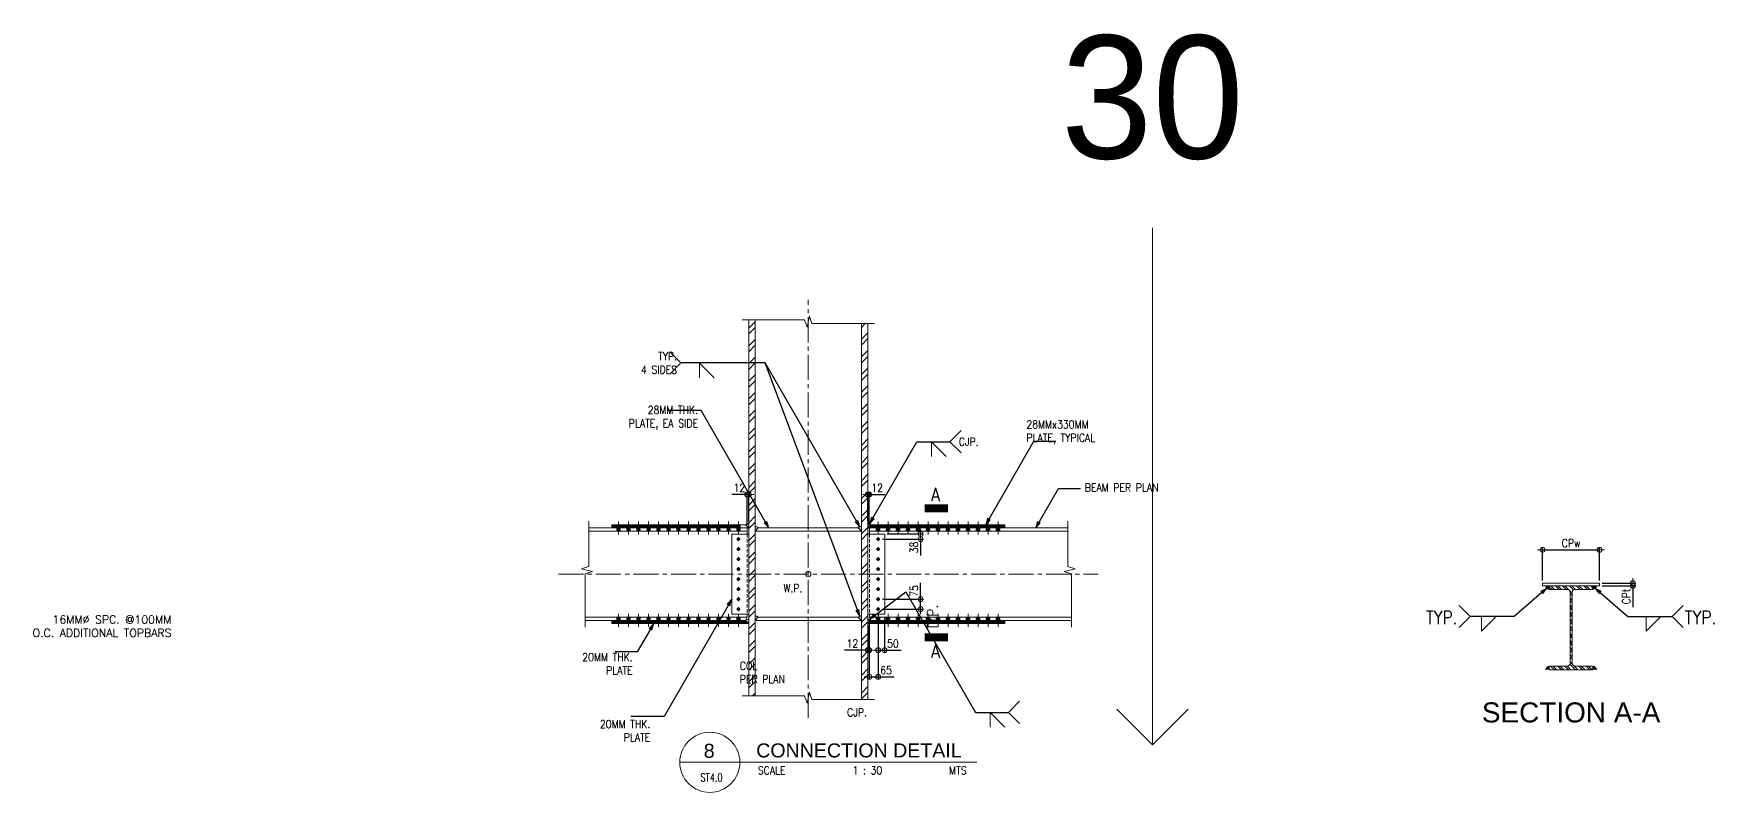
# Model space of a CAD drawing. Header units: millimetres. Extents: x 0 to 437400, y -4782 to 73710.
# Drawn here: x 79091 to 91694, y 20565 to 26250 of the extents above; entities that cross this region are included whole.
import ezdxf
from ezdxf.enums import TextEntityAlignment as Align

# ---------------------------------------------------------------- set-up
doc = ezdxf.new("R2010")
doc.units = ezdxf.units.MM
doc.header["$LTSCALE"] = 10
doc.header["$MEASUREMENT"] = 0
for name, pattern in [('CENTER', [50.8, 31.75, -6.35, 6.35, -6.35]), ('CENTER2', [1.125, 0.75, -0.125, 0.125, -0.125]), ('HIDDEN', [0.375, 0.25, -0.125]), ('PHANTOM2', [1.25, 0.625, -0.125, 0.125, -0.125, 0.125, -0.125])]:
    doc.linetypes.add(name, pattern=pattern)
doc.layers.get('0').update_dxf_attribs({"lineweight": 9})
for name, color, linetype, lineweight in [('.1 - NUMBER 8', 8, 'Continuous', 9), ('.3 - YELLOW', 2, 'Continuous', 15), ('BOLT HOLES', 2, 'HIDDEN', 9), ('DIM', 1, 'Continuous', 5), ('HATCH', 8, 'Continuous', 5), ('S-ANNO-DIMS', 1, 'Continuous', 5), ('S-Anno-Symb', 52, 'PHANTOM2', 9), ('S-Anno-Text', 52, 'Continuous', 15), ('S-ANNO-WELD', 1, 'Continuous', 9), ('S-BEAM', 3, 'Continuous', 15), ('S-BEAM-IDEN', 2, 'Continuous', 9), ('S-DETL-LW25', 2, 'Continuous', 9), ('S-Grid-iden', 52, 'Continuous', 9), ('S_GRID LINES', 252, 'Continuous', 5), ('S_PLATE', 2, 'Continuous', 15), ('W.P.', 1, 'Continuous', 9), ('WELD', 251, 'Continuous', 5)]:
    doc.layers.add(name, color=color, linetype=linetype, lineweight=lineweight)
doc.layers.add('S-DETL-GRID', color=62, linetype='Continuous', lineweight=9, plot=False)
doc.styles.add('1', font='romans.shx', dxfattribs={"width": 0.85, "height": 60})
doc.styles.add('2', font='simplex.shx', dxfattribs={"width": 0.95, "height": 40})
doc.styles.add('200', font='simplex.shx', dxfattribs={"width": 0.85, "height": 40})
doc.styles.add('ROMANS12', font='ROMANS.shx', dxfattribs={"height": 1.125})
doc.styles.add('SHEETNAME', font='simplex.shx', dxfattribs={"width": 0.75, "height": 200})
doc.styles.add('TITLE1', font='HELV.shx', dxfattribs={"height": 500})
doc.dimstyles.new('ESCA30', dxfattribs={"dimtxt": 60, "dimasz": 0.5, "dimexe": 20, "dimexo": 20, "dimgap": 20, "dimtad": 1, "dimdec": 0, "dimrnd": 1, "dimdsep": 46, "dimtxsty": '1', "dimblk1": 'ESCADIM_ARW', "dimblk2": 'ESCADIM_ARW', "dimsah": 1, "dimcen": 50, "dimclrd": 256, "dimclre": 256, "dimclrt": 52, "dimadec": 0, "dimazin": 0, "dimtfac": 1, "dimtdec": 0, "dimtofl": 0, "dimtmove": 0, "dimatfit": 3, "dimldrblk": 'ESCADIM_ARW', "dimfxl": 1, "dimtolj": 1, "dimtzin": 0, "dimarcsym": 0})
doc.dimstyles.new('ESCA_ARW$7', dxfattribs={"dimtxt": 200, "dimasz": 1, "dimexe": 100, "dimexo": 100, "dimgap": 100, "dimtad": 1, "dimdec": 0, "dimrnd": 1, "dimdsep": 46, "dimtxsty": '1', "dimblk1": 'dim_arw', "dimblk2": 'dim_arw', "dimsah": 1, "dimcen": 50, "dimclrd": 1, "dimclre": 256, "dimclrt": 52, "dimadec": 0, "dimazin": 0, "dimtfac": 1, "dimtofl": 0, "dimtmove": 0, "dimatfit": 3, "dimldrblk": 'dim_arw', "dimfxl": 1, "dimtolj": 1, "dimtzin": 0, "dimarcsym": 0})

# ---------------------------------------------------------------- blocks, each defined once
blk = doc.blocks.new('ESCADIM_ARW')
at = {"color": 9}
blk.add_line((75, 0), (-75, 0), dxfattribs=at)
blk.add_circle((0, 0), 37.5, dxfattribs=at)
blk = doc.blocks.new('*D118')
at = {"layer": 'Defpoints', "color": 0, "transparency": 16777216}
for p in [(90833, 22382), (90406, 22132), (90833, 22132)]:
    blk.add_point(p, dxfattribs=at)
at = {"layer": 'DIM', "lineweight": -2, "transparency": 16777216}
for p, q in [((90406, 22152), (90406, 22402)), ((90406, 22382), (90833, 22382)), ((90833, 22152), (90833, 22402))]:
    blk.add_line(p, q, dxfattribs=at)
at = {"layer": 'DIM', "lineweight": -2, "transparency": 16777216, "xscale": 0.5, "yscale": 0.5, "zscale": 0.5, "rotation": 180}
blk.add_blockref('ESCADIM_ARW', (90406, 22382), dxfattribs=at)
at = {"layer": 'DIM', "lineweight": -2, "transparency": 16777216, "xscale": 0.5, "yscale": 0.5, "zscale": 0.5}
blk.add_blockref('ESCADIM_ARW', (90833, 22382), dxfattribs=at)
at = {"layer": 'DIM', "color": 52, "transparency": 16777216, "insert": (90619, 22432), "char_height": 60, "attachment_point": 5, "style": '1'}
blk.add_mtext('\\A1;CPw', dxfattribs=at)
blk = doc.blocks.new('*D119')
at = {"layer": 'Defpoints', "color": 0, "transparency": 16777216}
for p in [(90833, 22132), (90833, 22112), (91083, 22112)]:
    blk.add_point(p, dxfattribs=at)
at = {"layer": 'DIM', "lineweight": -2, "transparency": 16777216}
for p, q in [((90853, 22132), (91103, 22132)), ((90853, 22112), (91103, 22112)), ((91083, 22133), (91083, 22133)), ((91083, 22112), (91083, 21952))]:
    blk.add_line(p, q, dxfattribs=at)
at = {"layer": 'DIM', "lineweight": -2, "transparency": 16777216, "xscale": 0.5, "yscale": 0.5, "zscale": 0.5}
for p, rotation in [((91083, 22132), 270), ((91083, 22112), 90)]:
    blk.add_blockref('ESCADIM_ARW', p, dxfattribs=dict(at, rotation=rotation))
at = {"layer": 'DIM', "color": 52, "transparency": 16777216, "insert": (91033, 22032), "char_height": 60, "attachment_point": 5, "rotation": 90, "style": '1'}
blk.add_mtext('\\A1;CPt', dxfattribs=at)
blk = doc.blocks.new('dim_arw')
h = blk.add_hatch(color=256)
h.paths.add_polyline_path([(-126, 29), (0, 0), (-126, -29, -0.115681), (-133, 0, -0.115681)])
h.paths.add_polyline_path([(-249, 58), (-126, 29, 0.115681), (-133, 0, 0.115681), (-126, -29), (-249, -58)])
for p, q in [((0, 0), (-249, 58)), ((-249, 58), (-249, -58)), ((0, 0), (-249, -58))]:
    blk.add_line(p, q)
blk = doc.blocks.new('*U11')
at = {"layer": 'S-ANNO-WELD'}
blk.add_lwpolyline([(0, 0), (0, -0.162), (0.162, 0)], dxfattribs=at)
blk = doc.blocks.new('*D171')
at = {"layer": 'Defpoints', "color": 0, "transparency": 16777216}
for p in [(85437, 22463), (85472, 22501), (85742, 22463)]:
    blk.add_point(p, dxfattribs=at)
at = {"layer": 'S-ANNO-DIMS', "lineweight": -2, "transparency": 16777216}
for p, q in [((85457, 22463), (85762, 22463)), ((85492, 22501), (85762, 22501)), ((85742, 22501), (85742, 22502)), ((85742, 22462), (85742, 22339))]:
    blk.add_line(p, q, dxfattribs=at)
at = {"layer": 'S-ANNO-DIMS', "lineweight": -2, "transparency": 16777216, "xscale": 0.5, "yscale": 0.5, "zscale": 0.5}
for p, rotation in [((85742, 22501), 270), ((85742, 22463), 90)]:
    blk.add_blockref('ESCADIM_ARW', p, dxfattribs=dict(at, rotation=rotation))
at = {"layer": 'S-ANNO-DIMS', "color": 52, "transparency": 16777216, "insert": (85692, 22400), "char_height": 60, "attachment_point": 5, "rotation": 90, "style": '1'}
blk.add_mtext('\\A1;38', dxfattribs=at)
blk = doc.blocks.new('*D167')
at = {"layer": 'Defpoints', "color": 0, "transparency": 16777216}
for p in [(85437, 22013), (85437, 21938), (85742, 22013)]:
    blk.add_point(p, dxfattribs=at)
at = {"layer": 'S-ANNO-DIMS', "lineweight": -2, "transparency": 16777216}
for p, q in [((85742, 22013), (85742, 22136)), ((85457, 22013), (85762, 22013)), ((85457, 21938), (85762, 21938)), ((85742, 21938), (85742, 22012))]:
    blk.add_line(p, q, dxfattribs=at)
at = {"layer": 'S-ANNO-DIMS', "lineweight": -2, "transparency": 16777216, "xscale": 0.5, "yscale": 0.5, "zscale": 0.5}
for p, rotation in [((85742, 22013), 90), ((85742, 21938), 270)]:
    blk.add_blockref('ESCADIM_ARW', p, dxfattribs=dict(at, rotation=rotation))
at = {"layer": 'S-ANNO-DIMS', "color": 52, "transparency": 16777216, "insert": (85692, 22074), "char_height": 60, "attachment_point": 5, "rotation": 90, "style": '1'}
blk.add_mtext('\\A1;75', dxfattribs=at)
blk = doc.blocks.new('*D172')
at = {"layer": 'Defpoints', "color": 0, "transparency": 16777216}
for p in [(85346, 21830), (85357, 21877), (85357, 21630)]:
    blk.add_point(p, dxfattribs=at)
at = {"layer": 'S-ANNO-DIMS', "lineweight": -2, "transparency": 16777216}
for p, q in [((85346, 21810), (85346, 21610)), ((85357, 21857), (85357, 21610)), ((85345, 21630), (85172, 21630)), ((85358, 21630), (85358, 21630))]:
    blk.add_line(p, q, dxfattribs=at)
at = {"layer": 'S-ANNO-DIMS', "lineweight": -2, "transparency": 16777216, "xscale": 0.5, "yscale": 0.5, "zscale": 0.5}
blk.add_blockref('ESCADIM_ARW', (85346, 21630), dxfattribs=at)
at = {"layer": 'S-ANNO-DIMS', "lineweight": -2, "transparency": 16777216, "xscale": 0.5, "yscale": 0.5, "zscale": 0.5, "rotation": 180}
blk.add_blockref('ESCADIM_ARW', (85357, 21630), dxfattribs=at)
at = {"layer": 'S-ANNO-DIMS', "color": 52, "transparency": 16777216, "insert": (85230, 21680), "char_height": 60, "attachment_point": 5, "style": '1'}
blk.add_mtext('\\A1;12', dxfattribs=at)
blk = doc.blocks.new('*D168')
at = {"layer": 'Defpoints', "color": 0, "transparency": 16777216}
for p in [(85357, 21877), (85423, 21921), (85423, 21430)]:
    blk.add_point(p, dxfattribs=at)
at = {"layer": 'S-ANNO-DIMS', "lineweight": -2, "transparency": 16777216}
for p, q in [((85357, 21857), (85357, 21410)), ((85423, 21901), (85423, 21410)), ((85358, 21430), (85422, 21430)), ((85423, 21430), (85544, 21430))]:
    blk.add_line(p, q, dxfattribs=at)
at = {"layer": 'S-ANNO-DIMS', "lineweight": -2, "transparency": 16777216, "xscale": 0.5, "yscale": 0.5, "zscale": 0.5, "rotation": 180}
blk.add_blockref('ESCADIM_ARW', (85357, 21430), dxfattribs=at)
at = {"layer": 'S-ANNO-DIMS', "lineweight": -2, "transparency": 16777216, "xscale": 0.5, "yscale": 0.5, "zscale": 0.5}
blk.add_blockref('ESCADIM_ARW', (85423, 21430), dxfattribs=at)
at = {"layer": 'S-ANNO-DIMS', "color": 52, "transparency": 16777216, "insert": (85483, 21480), "char_height": 60, "attachment_point": 5, "style": '1'}
blk.add_mtext('\\A1;65', dxfattribs=at)
blk = doc.blocks.new('*D169')
at = {"layer": 'Defpoints', "color": 0, "transparency": 16777216}
for p in [(85423, 21921), (85472, 21900), (85472, 21630)]:
    blk.add_point(p, dxfattribs=at)
at = {"layer": 'S-ANNO-DIMS', "lineweight": -2, "transparency": 16777216}
for p, q in [((85423, 21901), (85423, 21610)), ((85472, 21880), (85472, 21610)), ((85423, 21630), (85472, 21630)), ((85472, 21630), (85596, 21630))]:
    blk.add_line(p, q, dxfattribs=at)
at = {"layer": 'S-ANNO-DIMS', "lineweight": -2, "transparency": 16777216, "xscale": 0.5, "yscale": 0.5, "zscale": 0.5, "rotation": 180}
blk.add_blockref('ESCADIM_ARW', (85423, 21630), dxfattribs=at)
at = {"layer": 'S-ANNO-DIMS', "lineweight": -2, "transparency": 16777216, "xscale": 0.5, "yscale": 0.5, "zscale": 0.5}
blk.add_blockref('ESCADIM_ARW', (85472, 21630), dxfattribs=at)
at = {"layer": 'S-ANNO-DIMS', "color": 52, "transparency": 16777216, "insert": (85534, 21680), "char_height": 60, "attachment_point": 5, "style": '1'}
blk.add_mtext('\\A1;50', dxfattribs=at)
blk = doc.blocks.new('*D173')
at = {"layer": 'Defpoints', "color": 0, "transparency": 16777216}
for p in [(85346, 22797), (85346, 22580), (85357, 22547)]:
    blk.add_point(p, dxfattribs=at)
at = {"layer": 'S-ANNO-DIMS', "lineweight": -2, "transparency": 16777216}
for p, q in [((85346, 22600), (85346, 22817)), ((85357, 22567), (85357, 22817)), ((85345, 22797), (85345, 22797)), ((85358, 22797), (85474, 22797))]:
    blk.add_line(p, q, dxfattribs=at)
at = {"layer": 'S-ANNO-DIMS', "lineweight": -2, "transparency": 16777216, "xscale": 0.5, "yscale": 0.5, "zscale": 0.5}
blk.add_blockref('ESCADIM_ARW', (85346, 22797), dxfattribs=at)
at = {"layer": 'S-ANNO-DIMS', "lineweight": -2, "transparency": 16777216, "xscale": 0.5, "yscale": 0.5, "zscale": 0.5, "rotation": 180}
blk.add_blockref('ESCADIM_ARW', (85357, 22797), dxfattribs=at)
at = {"layer": 'S-ANNO-DIMS', "color": 52, "transparency": 16777216, "insert": (85416, 22847), "char_height": 60, "attachment_point": 5, "style": '1'}
blk.add_mtext('\\A1;12', dxfattribs=at)
blk = doc.blocks.new('*D170')
at = {"layer": 'Defpoints', "color": 0, "transparency": 16777216}
for p in [(84453, 22797), (84453, 22580), (84441, 22547)]:
    blk.add_point(p, dxfattribs=at)
at = {"layer": 'S-ANNO-DIMS', "lineweight": -2, "transparency": 16777216}
for p, q in [((84441, 22567), (84441, 22817)), ((84453, 22600), (84453, 22817)), ((84441, 22797), (84325, 22797)), ((84453, 22797), (84454, 22797))]:
    blk.add_line(p, q, dxfattribs=at)
at = {"layer": 'S-ANNO-DIMS', "lineweight": -2, "transparency": 16777216, "xscale": 0.5, "yscale": 0.5, "zscale": 0.5}
blk.add_blockref('ESCADIM_ARW', (84441, 22797), dxfattribs=at)
at = {"layer": 'S-ANNO-DIMS', "lineweight": -2, "transparency": 16777216, "xscale": 0.5, "yscale": 0.5, "zscale": 0.5, "rotation": 180}
blk.add_blockref('ESCADIM_ARW', (84453, 22797), dxfattribs=at)
at = {"layer": 'S-ANNO-DIMS', "color": 52, "transparency": 16777216, "insert": (84383, 22847), "char_height": 60, "attachment_point": 5, "style": '1'}
blk.add_mtext('\\A1;12', dxfattribs=at)

msp = doc.modelspace()

# ---------------------------------------------------------------- hatches: boundary and pattern name
at = {"layer": 'HATCH'}
h = msp.add_hatch(dxfattribs=at)
h.set_pattern_fill('ANSI32', color=256, scale=250, style=0)
h.set_pattern_definition([(45, (1e-11, 8136), (-66.29126, 66.29126), []), (45, (44.19, 8136), (-66.29126, 66.29126), [])])
h.paths.add_polyline_path([(84452.8, 22200.2), (84500.8, 22200.2), (84500.8, 24105.5), (84452.8, 24105.5)])
h.paths.add_polyline_path([(85345.9, 24077.7), (85297.9, 24077.7), (85297.9, 22200.2), (85345.9, 22200.2), (85345.9, 22500.7)])
h.paths.add_polyline_path([(85297.9, 21260.2), (85345.9, 21260.2), (85345.9, 22200.2), (85297.9, 22200.2)])
h.paths.add_polyline_path([(84500.8, 22200.2), (84452.8, 22200.2), (84452.8, 21899.7), (84452.8, 21288), (84500.8, 21288)])
at = {"layer": 'HATCH', "linetype": 'HIDDEN', "ltscale": 20}
h = msp.add_hatch(dxfattribs=at)
h.set_pattern_fill('ANSI32', color=251, scale=30, angle=90, style=0)
h.set_pattern_definition([(135, (-9880.69, 12356.463), (-7.9549513, -7.9549513), []), (135, (-9880.69, 12361.767), (-7.9549513, -7.9549513), [])])
h.paths.add_polyline_path([(83462.8, 22546.8), (83462.8, 22570.4), (83426.3, 22570.4), (83426.3, 22546.8)])
h.paths.add_polyline_path([(83537.8, 22546.8), (83537.8, 22570.4), (83489.8, 22570.4), (83489.8, 22546.8)])
h.paths.add_polyline_path([(83564.8, 22570.4), (83564.8, 22546.8), (83612.8, 22546.8), (83612.8, 22570.4)])
h.paths.add_polyline_path([(83687.8, 22546.8), (83687.8, 22570.4), (83639.8, 22570.4), (83639.8, 22546.8)])
h.paths.add_polyline_path([(83762.8, 22546.8), (83762.8, 22570.4), (83714.8, 22570.4), (83714.8, 22546.8)])
h.paths.add_polyline_path([(83837.8, 22546.8), (83837.8, 22570.4), (83789.8, 22570.4), (83789.8, 22546.8)])
h.paths.add_polyline_path([(83864.8, 22570.4), (83864.8, 22546.8), (83912.8, 22546.8), (83912.8, 22570.4)])
h.paths.add_polyline_path([(83939.8, 22570.4), (83939.8, 22546.8), (83987.8, 22546.8), (83987.8, 22570.4)])
h.paths.add_polyline_path([(84014.8, 22546.8), (84062.8, 22546.8), (84062.8, 22570.4), (84014.8, 22570.4)])
h.paths.add_polyline_path([(84137.8, 22546.8), (84137.8, 22570.4), (84089.8, 22570.4), (84089.8, 22546.8)])
h.paths.add_polyline_path([(84212.8, 22546.8), (84212.8, 22570.4), (84164.8, 22570.4), (84164.8, 22546.8)])
h.paths.add_polyline_path([(84287.8, 22546.8), (84287.8, 22570.4), (84239.8, 22570.4), (84239.8, 22546.8)])
h.paths.add_polyline_path([(83462.8, 21830), (83462.8, 21853.6), (83426.3, 21853.6), (83426.3, 21830)])
h.paths.add_polyline_path([(83489.8, 21830), (83537.8, 21830), (83537.8, 21853.6), (83489.8, 21853.6)])
h.paths.add_polyline_path([(83564.8, 21853.6), (83564.8, 21830), (83612.8, 21830), (83612.8, 21853.6)])
h.paths.add_polyline_path([(83687.8, 21830), (83687.8, 21853.6), (83639.8, 21853.6), (83639.8, 21830)])
h.paths.add_polyline_path([(83714.8, 21830), (83762.8, 21830), (83762.8, 21853.6), (83714.8, 21853.6)])
h.paths.add_polyline_path([(83837.8, 21830), (83837.8, 21853.6), (83789.8, 21853.6), (83789.8, 21830)])
h.paths.add_polyline_path([(83864.8, 21853.6), (83864.8, 21830), (83912.8, 21830), (83912.8, 21853.6)])
h.paths.add_polyline_path([(83987.8, 21830), (83987.8, 21853.6), (83939.8, 21853.6), (83939.8, 21830)])
h.paths.add_polyline_path([(84014.8, 21853.6), (84014.8, 21830), (84062.8, 21830), (84062.8, 21853.6)])
h.paths.add_polyline_path([(84137.8, 21830), (84137.8, 21853.6), (84089.8, 21853.6), (84089.8, 21830)])
h.paths.add_polyline_path([(84212.8, 21830), (84212.8, 21853.6), (84164.8, 21853.6), (84164.8, 21830)])
h.paths.add_polyline_path([(84287.8, 21830), (84287.8, 21853.6), (84239.8, 21853.6), (84239.8, 21830)])
h.paths.add_polyline_path([(84362.8, 21830), (84362.8, 21853.6), (84314.8, 21853.6), (84314.8, 21830)])
h.paths.add_polyline_path([(84452.8, 21830), (84429.2, 21853.6), (84389.8, 21853.6), (84389.8, 21830)])
h.paths.add_polyline_path([(85408.9, 21830), (85408.9, 21853.6), (85369.5, 21853.6), (85345.9, 21830)])
h.paths.add_polyline_path([(85483.9, 21830), (85483.9, 21853.6), (85435.9, 21853.6), (85435.9, 21830)])
h.paths.add_polyline_path([(85510.9, 21830), (85558.9, 21830), (85558.9, 21853.6), (85510.9, 21853.6)])
h.paths.add_polyline_path([(85633.9, 21830), (85633.9, 21853.6), (85585.9, 21853.6), (85585.9, 21830)])
h.paths.add_polyline_path([(85708.9, 21830), (85708.9, 21853.6), (85660.9, 21853.6), (85660.9, 21830)])
h.paths.add_polyline_path([(85735.9, 21853.6), (85735.9, 21830), (85783.9, 21830), (85783.9, 21853.6)])
h.paths.add_polyline_path([(85810.9, 21853.6), (85810.9, 21830), (85858.9, 21830), (85858.9, 21853.6)])
h.paths.add_polyline_path([(85933.9, 21830), (85933.9, 21853.6), (85885.9, 21853.6), (85885.9, 21830)])
h.paths.add_polyline_path([(86008.9, 21830), (86008.9, 21853.6), (85960.9, 21853.6), (85960.9, 21830)])
h.paths.add_polyline_path([(86035.9, 21853.6), (86035.9, 21830), (86083.9, 21830), (86083.9, 21853.6)])
h.paths.add_polyline_path([(86158.9, 21830), (86158.9, 21853.6), (86110.9, 21853.6), (86110.9, 21830)])
h.paths.add_polyline_path([(86233.9, 21830), (86233.9, 21853.6), (86185.9, 21853.6), (86185.9, 21830)])
h.paths.add_polyline_path([(86308.9, 21830), (86308.9, 21853.6), (86260.9, 21853.6), (86260.9, 21830)])
h.paths.add_polyline_path([(86372.4, 21830), (86372.4, 21853.6), (86335.9, 21853.6), (86335.9, 21830)])
h.paths.add_polyline_path([(86372.4, 22546.8), (86372.4, 22570.4), (86335.9, 22570.4), (86335.9, 22546.8)])
h.paths.add_polyline_path([(86308.9, 22546.8), (86308.9, 22570.4), (86260.9, 22570.4), (86260.9, 22546.8)])
h.paths.add_polyline_path([(86233.9, 22546.8), (86233.9, 22570.4), (86185.9, 22570.4), (86185.9, 22546.8)])
h.paths.add_polyline_path([(86158.9, 22546.8), (86158.9, 22570.4), (86110.9, 22570.4), (86110.9, 22546.8)])
h.paths.add_polyline_path([(86035.9, 22570.4), (86035.9, 22546.8), (86083.9, 22546.8), (86083.9, 22570.4)])
h.paths.add_polyline_path([(85960.9, 22570.4), (85960.9, 22546.8), (86008.9, 22546.8), (86008.9, 22570.4)])
h.paths.add_polyline_path([(85885.9, 22570.4), (85885.9, 22546.8), (85933.9, 22546.8), (85933.9, 22570.4)])
h.paths.add_polyline_path([(85810.9, 22570.4), (85810.9, 22546.8), (85858.9, 22546.8), (85858.9, 22570.4)])
h.paths.add_polyline_path([(85783.9, 22546.8), (85783.9, 22570.4), (85735.9, 22570.4), (85735.9, 22546.8)])
h.paths.add_polyline_path([(85708.9, 22546.8), (85708.9, 22570.4), (85660.9, 22570.4), (85660.9, 22546.8)])
h.paths.add_polyline_path([(85633.9, 22546.8), (85633.9, 22570.4), (85585.9, 22570.4), (85585.9, 22546.8)])
h.paths.add_polyline_path([(85510.9, 22570.4), (85510.9, 22546.8), (85558.9, 22546.8), (85558.9, 22570.4)])
h.paths.add_polyline_path([(85435.9, 22570.4), (85435.9, 22546.8), (85483.9, 22546.8), (85483.9, 22570.4)])
h.paths.add_polyline_path([(85408.9, 22546.8), (85408.9, 22570.4), (85369.5, 22570.4), (85345.9, 22546.8)])
h.paths.add_polyline_path([(84362.8, 22546.8), (84362.8, 22570.4), (84314.8, 22570.4), (84314.8, 22546.8)])
h = msp.add_hatch(dxfattribs=at)
h.set_pattern_fill('ANSI31', color=251, scale=50, style=0)
h.set_pattern_definition([(45, (-9880.6904, 12356.463), (-4.4194174, 4.4194174), [])])
h.paths.add_polyline_path([(83462.8, 22523.1), (83489.8, 22523.1), (83489.8, 22570.4), (83462.8, 22570.4)])
h.paths.add_polyline_path([(83537.8, 22523.1), (83564.8, 22523.1), (83564.8, 22570.4), (83537.8, 22570.4)])
h.paths.add_polyline_path([(83612.8, 22523.1), (83639.8, 22523.1), (83639.8, 22570.4), (83612.8, 22570.4)])
h.paths.add_polyline_path([(83687.8, 22523.1), (83714.8, 22523.1), (83714.8, 22570.4), (83687.8, 22570.4)])
h.paths.add_polyline_path([(83762.8, 22523.1), (83789.8, 22523.1), (83789.8, 22570.4), (83762.8, 22570.4)])
h.paths.add_polyline_path([(83837.8, 22523.1), (83864.8, 22523.1), (83864.8, 22570.4), (83837.8, 22570.4)])
h.paths.add_polyline_path([(83912.8, 22523.1), (83939.8, 22523.1), (83939.8, 22570.4), (83912.8, 22570.4)])
h.paths.add_polyline_path([(83987.8, 22523.1), (84014.8, 22523.1), (84014.8, 22570.4), (83987.8, 22570.4)])
h.paths.add_polyline_path([(84062.8, 22523.1), (84089.8, 22523.1), (84089.8, 22570.4), (84062.8, 22570.4)])
h.paths.add_polyline_path([(84137.8, 22523.1), (84164.8, 22523.1), (84164.8, 22570.4), (84137.8, 22570.4)])
h.paths.add_polyline_path([(84212.8, 22523.1), (84239.8, 22523.1), (84239.8, 22570.4), (84212.8, 22570.4)])
h.paths.add_polyline_path([(84287.8, 22523.1), (84314.8, 22523.1), (84314.8, 22570.4), (84287.8, 22570.4)])
h.paths.add_polyline_path([(84362.8, 22523.1), (84389.8, 22523.1), (84389.8, 22570.4), (84362.8, 22570.4)])
h.paths.add_polyline_path([(83462.8, 21877.2), (83489.8, 21877.2), (83489.8, 21830), (83462.8, 21830)])
h.paths.add_polyline_path([(83537.8, 21877.2), (83564.8, 21877.2), (83564.8, 21830), (83537.8, 21830)])
h.paths.add_polyline_path([(83612.8, 21877.2), (83639.8, 21877.2), (83639.8, 21830), (83612.8, 21830)])
h.paths.add_polyline_path([(83687.8, 21877.2), (83714.8, 21877.2), (83714.8, 21830), (83687.8, 21830)])
h.paths.add_polyline_path([(83762.8, 21877.2), (83789.8, 21877.2), (83789.8, 21830), (83762.8, 21830)])
h.paths.add_polyline_path([(83837.8, 21877.2), (83864.8, 21877.2), (83864.8, 21830), (83837.8, 21830)])
h.paths.add_polyline_path([(83912.8, 21877.2), (83939.8, 21877.2), (83939.8, 21830), (83912.8, 21830)])
h.paths.add_polyline_path([(83987.8, 21877.2), (84014.8, 21877.2), (84014.8, 21830), (83987.8, 21830)])
h.paths.add_polyline_path([(84062.8, 21877.2), (84089.8, 21877.2), (84089.8, 21830), (84062.8, 21830)])
h.paths.add_polyline_path([(84137.8, 21877.2), (84164.8, 21877.2), (84164.8, 21830), (84137.8, 21830)])
h.paths.add_polyline_path([(84212.8, 21877.2), (84239.8, 21877.2), (84239.8, 21830), (84212.8, 21830)])
h.paths.add_polyline_path([(84287.8, 21877.2), (84314.8, 21877.2), (84314.8, 21830), (84287.8, 21830)])
h.paths.add_polyline_path([(84362.8, 21877.2), (84389.8, 21877.2), (84389.8, 21830), (84362.8, 21830)])
h.paths.add_polyline_path([(86335.9, 22523.1), (86308.9, 22523.1), (86308.9, 22570.4), (86335.9, 22570.4)])
h.paths.add_polyline_path([(86260.9, 22523.1), (86233.9, 22523.1), (86233.9, 22570.4), (86260.9, 22570.4)])
h.paths.add_polyline_path([(86185.9, 22523.1), (86158.9, 22523.1), (86158.9, 22570.4), (86185.9, 22570.4)])
h.paths.add_polyline_path([(86110.9, 22523.1), (86083.9, 22523.1), (86083.9, 22570.4), (86110.9, 22570.4)])
h.paths.add_polyline_path([(86035.9, 22523.1), (86008.9, 22523.1), (86008.9, 22570.4), (86035.9, 22570.4)])
h.paths.add_polyline_path([(85960.9, 22523.1), (85933.9, 22523.1), (85933.9, 22570.4), (85960.9, 22570.4)])
h.paths.add_polyline_path([(85885.9, 22523.1), (85858.9, 22523.1), (85858.9, 22570.4), (85885.9, 22570.4)])
h.paths.add_polyline_path([(85810.9, 22523.1), (85783.9, 22523.1), (85783.9, 22570.4), (85810.9, 22570.4)])
h.paths.add_polyline_path([(85735.9, 22523.1), (85708.9, 22523.1), (85708.9, 22570.4), (85735.9, 22570.4)])
h.paths.add_polyline_path([(85660.9, 22523.1), (85633.9, 22523.1), (85633.9, 22570.4), (85660.9, 22570.4)])
h.paths.add_polyline_path([(85585.9, 22523.1), (85558.9, 22523.1), (85558.9, 22570.4), (85585.9, 22570.4)])
h.paths.add_polyline_path([(85510.9, 22523.1), (85483.9, 22523.1), (85483.9, 22570.4), (85510.9, 22570.4)])
h.paths.add_polyline_path([(85435.9, 22523.1), (85408.9, 22523.1), (85408.9, 22570.4), (85435.9, 22570.4)])
h.paths.add_polyline_path([(86335.9, 21877.2), (86308.9, 21877.2), (86308.9, 21830), (86335.9, 21830)])
h.paths.add_polyline_path([(86260.9, 21877.2), (86233.9, 21877.2), (86233.9, 21830), (86260.9, 21830)])
h.paths.add_polyline_path([(86185.9, 21877.2), (86158.9, 21877.2), (86158.9, 21830), (86185.9, 21830)])
h.paths.add_polyline_path([(86110.9, 21877.2), (86083.9, 21877.2), (86083.9, 21830), (86110.9, 21830)])
h.paths.add_polyline_path([(86035.9, 21877.2), (86008.9, 21877.2), (86008.9, 21830), (86035.9, 21830)])
h.paths.add_polyline_path([(85960.9, 21877.2), (85933.9, 21877.2), (85933.9, 21830), (85960.9, 21830)])
h.paths.add_polyline_path([(85885.9, 21877.2), (85858.9, 21877.2), (85858.9, 21830), (85885.9, 21830)])
h.paths.add_polyline_path([(85810.9, 21877.2), (85783.9, 21877.2), (85783.9, 21830), (85810.9, 21830)])
h.paths.add_polyline_path([(85735.9, 21877.2), (85708.9, 21877.2), (85708.9, 21830), (85735.9, 21830)])
h.paths.add_polyline_path([(85660.9, 21877.2), (85633.9, 21877.2), (85633.9, 21830), (85660.9, 21830)])
h.paths.add_polyline_path([(85585.9, 21877.2), (85558.9, 21877.2), (85558.9, 21830), (85585.9, 21830)])
h.paths.add_polyline_path([(85510.9, 21877.2), (85483.9, 21877.2), (85483.9, 21830), (85510.9, 21830)])
h.paths.add_polyline_path([(85435.9, 21877.2), (85408.9, 21877.2), (85408.9, 21830), (85435.9, 21830)])
at = {"layer": 'HATCH'}
h = msp.add_hatch(dxfattribs=at)
h.set_pattern_fill('ANSI32', color=256, scale=100, angle=90, style=0)
h.set_pattern_definition([(135, (-165730.978, -103121.424), (-26.5165043, -26.5165043), []), (135, (-165730.978, -103103.746), (-26.5165043, -26.5165043), [])])
edge = h.paths.add_edge_path()
edge.add_line((90619.4, 21484), (90455.6, 21484))
edge.add_line((90455.6, 21484), (90455.6, 21511.7))
edge.add_line((90455.6, 21511.7), (90591.2, 21511.7))
edge.add_arc((90591.2, 21531.6), 19.9, 270, 360)
edge.add_line((90611.2, 21531.6), (90611.2, 22064.7))
edge.add_arc((90591.2, 22064.7), 19.9, 360, 450)
edge.add_line((90591.2, 22084.7), (90455.6, 22084.7))
edge.add_line((90455.6, 22084.7), (90455.6, 22112.4))
edge.add_line((90455.6, 22112.4), (90783.2, 22112.4))
edge.add_line((90783.2, 22112.4), (90783.2, 22084.7))
edge.add_line((90783.2, 22084.7), (90647.6, 22084.7))
edge.add_arc((90647.6, 22064.7), 19.9, 90, 180)
edge.add_line((90627.7, 22064.7), (90627.7, 21531.6))
edge.add_arc((90647.6, 21531.6), 19.9, 180, 270)
edge.add_line((90647.6, 21511.7), (90783.2, 21511.7))
edge.add_line((90783.2, 21511.7), (90783.2, 21484))
edge.add_line((90783.2, 21484), (90619.4, 21484))
at = {"layer": 'WELD'}
h = msp.add_hatch(color=256, dxfattribs=at)
h.paths.add_polyline_path([(84452.8, 22580.2, 0.1989124), (84429.2, 22570.4), (84452.8, 22546.8)])
h.paths.add_polyline_path([(85369.5, 22570.4, 0.1989124), (85345.9, 22580.2), (85345.9, 22546.8)])
h.paths.add_polyline_path([(85369.5, 21853.6, 0.1989124), (85345.9, 21863.4), (85345.9, 21830)])
h.paths.add_polyline_path([(84452.8, 21863.4, 0.1989124), (84429.2, 21853.6), (84452.8, 21830)])
h = msp.add_hatch(color=256, dxfattribs=at)
h.paths.add_polyline_path([(84524.5, 22546.8, 0.1989124), (84500.8, 22556.5), (84500.8, 22523.1)])
h.paths.add_polyline_path([(85297.9, 22523.1), (85297.9, 22556.5, 0.1989124), (85274.3, 22546.8)])
h.paths.add_polyline_path([(85274.3, 21877.2), (85297.9, 21853.6), (85297.9, 21887, 0.1989124)])
h.paths.add_polyline_path([(84500.8, 21853.6), (84524.5, 21877.2, 0.1989124), (84500.8, 21887)])
for points in [[(90455.6, 22084.7), (90455.6, 22112.4), (90427.9, 22112.4, 0.2410599)], [(90783.2, 22084.7), (90783.2, 22112.4), (90810.9, 22112.4, -0.2410599)], [(90455.6, 21511.7), (90455.6, 21484), (90427.9, 21484, -0.2410599)], [(90783.2, 21511.7), (90783.2, 21484), (90810.9, 21484, 0.2410599)]]:
    msp.add_hatch(color=256, dxfattribs=at).paths.add_polyline_path(points)

# ---------------------------------------------------------------- linework, layer by layer
at = {"layer": '.1 - NUMBER 8', "linetype": 'HIDDEN', "ltscale": 10}
for p, q in [((84441.3, 22500.7), (84441.3, 21899.7)), ((85357.4, 22500.7), (85357.4, 21899.7))]:
    msp.add_line(p, q, dxfattribs=at)
at = {"layer": '.3 - YELLOW'}
for points in [[(84452.8, 22500.7), (84326.3, 22500.7), (84326.3, 21899.7), (84452.8, 21899.7)], [(85345.9, 22500.7), (85472.4, 22500.7), (85472.4, 21899.7), (85345.9, 21899.7)]]:
    msp.add_lwpolyline(points, close=True, dxfattribs=at)
at = {"color": 1}
for points in [[(84402.8, 24105.5), (84871.6, 24105.5), (84889.9, 24049.9), (84908.9, 24133.3), (84927.2, 24077.7), (85395.9, 24077.7)], [(83226.3, 21803.6), (83226.3, 22201.5), (83281.9, 22219.8), (83198.5, 22238.7), (83254.1, 22257), (83254.1, 22596.8)], [(86873.7, 21803.6), (86873.7, 22201.5), (86818.1, 22219.8), (86901.5, 22238.7), (86845.9, 22257), (86845.9, 22596.8)], [(85395.9, 21260.2), (84927.2, 21260.2), (84908.9, 21315.8), (84889.9, 21232.4), (84871.6, 21288), (84402.8, 21288)]]:
    msp.add_lwpolyline(points, dxfattribs=at)
at = {"layer": 'BOLT HOLES', "linetype": 'HIDDEN', "ltscale": 5}
for points in [[(83462.8, 22523.1), (83489.8, 22523.1), (83489.8, 22570.4), (83462.8, 22570.4)], [(83537.8, 22523.1), (83564.8, 22523.1), (83564.8, 22570.4), (83537.8, 22570.4)], [(83612.8, 22523.1), (83639.8, 22523.1), (83639.8, 22570.4), (83612.8, 22570.4)], [(83687.8, 22523.1), (83714.8, 22523.1), (83714.8, 22570.4), (83687.8, 22570.4)], [(83762.8, 22523.1), (83789.8, 22523.1), (83789.8, 22570.4), (83762.8, 22570.4)], [(83837.8, 22523.1), (83864.8, 22523.1), (83864.8, 22570.4), (83837.8, 22570.4)], [(83912.8, 22523.1), (83939.8, 22523.1), (83939.8, 22570.4), (83912.8, 22570.4)], [(83987.8, 22523.1), (84014.8, 22523.1), (84014.8, 22570.4), (83987.8, 22570.4)], [(84062.8, 22523.1), (84089.8, 22523.1), (84089.8, 22570.4), (84062.8, 22570.4)], [(84137.8, 22523.1), (84164.8, 22523.1), (84164.8, 22570.4), (84137.8, 22570.4)], [(84212.8, 22523.1), (84239.8, 22523.1), (84239.8, 22570.4), (84212.8, 22570.4)], [(84287.8, 22523.1), (84314.8, 22523.1), (84314.8, 22570.4), (84287.8, 22570.4)], [(84362.8, 22523.1), (84389.8, 22523.1), (84389.8, 22570.4), (84362.8, 22570.4)], [(85435.9, 22523.1), (85408.9, 22523.1), (85408.9, 22570.4), (85435.9, 22570.4)], [(85510.9, 22523.1), (85483.9, 22523.1), (85483.9, 22570.4), (85510.9, 22570.4)], [(85585.9, 22523.1), (85558.9, 22523.1), (85558.9, 22570.4), (85585.9, 22570.4)], [(85660.9, 22523.1), (85633.9, 22523.1), (85633.9, 22570.4), (85660.9, 22570.4)], [(85735.9, 22523.1), (85708.9, 22523.1), (85708.9, 22570.4), (85735.9, 22570.4)], [(85810.9, 22523.1), (85783.9, 22523.1), (85783.9, 22570.4), (85810.9, 22570.4)], [(85885.9, 22523.1), (85858.9, 22523.1), (85858.9, 22570.4), (85885.9, 22570.4)], [(85960.9, 22523.1), (85933.9, 22523.1), (85933.9, 22570.4), (85960.9, 22570.4)], [(86035.9, 22523.1), (86008.9, 22523.1), (86008.9, 22570.4), (86035.9, 22570.4)], [(86110.9, 22523.1), (86083.9, 22523.1), (86083.9, 22570.4), (86110.9, 22570.4)], [(86185.9, 22523.1), (86158.9, 22523.1), (86158.9, 22570.4), (86185.9, 22570.4)], [(86260.9, 22523.1), (86233.9, 22523.1), (86233.9, 22570.4), (86260.9, 22570.4)], [(86335.9, 22523.1), (86308.9, 22523.1), (86308.9, 22570.4), (86335.9, 22570.4)], [(83462.8, 21877.2), (83489.8, 21877.2), (83489.8, 21830), (83462.8, 21830)], [(83537.8, 21877.2), (83564.8, 21877.2), (83564.8, 21830), (83537.8, 21830)], [(83612.8, 21877.2), (83639.8, 21877.2), (83639.8, 21830), (83612.8, 21830)], [(83687.8, 21877.2), (83714.8, 21877.2), (83714.8, 21830), (83687.8, 21830)], [(83762.8, 21877.2), (83789.8, 21877.2), (83789.8, 21830), (83762.8, 21830)], [(83837.8, 21877.2), (83864.8, 21877.2), (83864.8, 21830), (83837.8, 21830)], [(83912.8, 21877.2), (83939.8, 21877.2), (83939.8, 21830), (83912.8, 21830)], [(83987.8, 21877.2), (84014.8, 21877.2), (84014.8, 21830), (83987.8, 21830)], [(84062.8, 21877.2), (84089.8, 21877.2), (84089.8, 21830), (84062.8, 21830)], [(84137.8, 21877.2), (84164.8, 21877.2), (84164.8, 21830), (84137.8, 21830)], [(84212.8, 21877.2), (84239.8, 21877.2), (84239.8, 21830), (84212.8, 21830)], [(84287.8, 21877.2), (84314.8, 21877.2), (84314.8, 21830), (84287.8, 21830)], [(84362.8, 21877.2), (84389.8, 21877.2), (84389.8, 21830), (84362.8, 21830)], [(85435.9, 21877.2), (85408.9, 21877.2), (85408.9, 21830), (85435.9, 21830)], [(85510.9, 21877.2), (85483.9, 21877.2), (85483.9, 21830), (85510.9, 21830)], [(85585.9, 21877.2), (85558.9, 21877.2), (85558.9, 21830), (85585.9, 21830)], [(85660.9, 21877.2), (85633.9, 21877.2), (85633.9, 21830), (85660.9, 21830)], [(85735.9, 21877.2), (85708.9, 21877.2), (85708.9, 21830), (85735.9, 21830)], [(85810.9, 21877.2), (85783.9, 21877.2), (85783.9, 21830), (85810.9, 21830)], [(85885.9, 21877.2), (85858.9, 21877.2), (85858.9, 21830), (85885.9, 21830)], [(85960.9, 21877.2), (85933.9, 21877.2), (85933.9, 21830), (85960.9, 21830)], [(86035.9, 21877.2), (86008.9, 21877.2), (86008.9, 21830), (86035.9, 21830)], [(86110.9, 21877.2), (86083.9, 21877.2), (86083.9, 21830), (86110.9, 21830)], [(86185.9, 21877.2), (86158.9, 21877.2), (86158.9, 21830), (86185.9, 21830)], [(86260.9, 21877.2), (86233.9, 21877.2), (86233.9, 21830), (86260.9, 21830)], [(86335.9, 21877.2), (86308.9, 21877.2), (86308.9, 21830), (86335.9, 21830)]]:
    msp.add_lwpolyline(points, close=True, dxfattribs=at)
at = {"layer": 'S-Anno-Symb', "linetype": 'CENTER', "ltscale": 0.5}
msp.add_lwpolyline([(85947.4, 22693.6, 0, 0, 0), (85947.4, 21725.9, 58.8, 58.8, 0), (85771, 21725.9, 0, 0, 0)], format="xyseb", dxfattribs=at)
at = {"layer": 'S-Anno-Symb', "linetype": 'CENTER'}
msp.add_lwpolyline([(85947.4, 22693.6, 58.8, 58.8, 0), (85771, 22693.6, 0, 0, 0)], format="xyseb", dxfattribs=at)
at = {"layer": 'S-Anno-Text', "color": 9}
for p, q in [((84389.7, 22462.7), (84362, 22462.7)), ((84375.8, 22476.5), (84375.8, 22448.8)), ((85409, 22462.7), (85436.8, 22462.7)), ((85422.9, 22476.5), (85422.9, 22448.8)), ((84389.7, 22387.7), (84362, 22387.7)), ((84389.7, 22312.7), (84362, 22312.7)), ((84375.8, 22401.5), (84375.8, 22373.8)), ((84375.8, 22326.5), (84375.8, 22298.8)), ((85409, 22387.7), (85436.8, 22387.7)), ((85409, 22312.7), (85436.8, 22312.7)), ((85422.9, 22401.5), (85422.9, 22373.8)), ((85422.9, 22326.5), (85422.9, 22298.8)), ((84389.7, 22237.7), (84362, 22237.7)), ((84375.8, 22251.5), (84375.8, 22223.8)), ((85409, 22237.7), (85436.8, 22237.7)), ((85422.9, 22251.5), (85422.9, 22223.8)), ((84389.7, 22162.7), (84362, 22162.7)), ((84389.7, 22087.7), (84362, 22087.7)), ((84375.8, 22176.5), (84375.8, 22148.8)), ((84375.8, 22101.5), (84375.8, 22073.8)), ((85409, 22162.7), (85436.8, 22162.7)), ((85409, 22087.7), (85436.8, 22087.7)), ((85422.9, 22176.5), (85422.9, 22148.8)), ((85422.9, 22101.5), (85422.9, 22073.8)), ((84389.7, 22012.7), (84362, 22012.7)), ((84389.7, 21937.7), (84362, 21937.7)), ((84375.8, 22026.5), (84375.8, 21998.8)), ((84375.8, 21951.5), (84375.8, 21923.8)), ((85409, 22012.7), (85436.8, 22012.7)), ((85409, 21937.7), (85436.8, 21937.7)), ((85422.9, 22026.5), (85422.9, 21998.8)), ((85422.9, 21951.5), (85422.9, 21923.8))]:
    msp.add_line(p, q, dxfattribs=at)
at = {"layer": 'S-Anno-Text', "color": 1}
msp.add_line((83936.1, 20790), (86163.9, 20790), dxfattribs=at)
at = {"layer": 'S-Anno-Text', "color": 9}
for centre in [(84375.8, 22462.7), (85422.9, 22462.7), (84375.8, 22387.7), (84375.8, 22312.7), (85422.9, 22387.7), (85422.9, 22312.7), (84375.8, 22237.7), (85422.9, 22237.7), (84375.8, 22162.7), (84375.8, 22087.7), (85422.9, 22162.7), (85422.9, 22087.7), (84375.8, 22012.7), (84375.8, 21937.7), (85422.9, 22012.7), (85422.9, 21937.7)]:
    msp.add_circle(centre, 9.87, dxfattribs=at)
at = {"layer": 'S-Anno-Text', "color": 1}
msp.add_circle((84161.1, 20790), 225, dxfattribs=at)
at = {"layer": 'S-ANNO-WELD'}
for points in [[(83861.2, 23865.2), (83944.3, 23782.1), (83861.2, 23699)], [(86044.6, 23275.4), (85961.5, 23192.3), (86044.6, 23109.3)], [(89779.4, 21965.6), (89862.5, 21882.5), (89779.4, 21799.4)], [(91459.5, 21965.6), (91376.4, 21882.5), (91459.5, 21799.4)], [(86484.4, 21247.5), (86401.3, 21164.4), (86484.4, 21081.3)]]:
    msp.add_lwpolyline(points, dxfattribs=at)
at = {"layer": 'S-BEAM', "ltscale": 0.25}
for p, q in [((84500.8, 21288), (84500.8, 24105.5)), ((85297.9, 21260.2), (85297.9, 24077.7))]:
    msp.add_line(p, q, dxfattribs=at)
for points in [[(84452.8, 24105.5), (84452.8, 21288)], [(85345.9, 21260.2), (85345.9, 24077.7)]]:
    msp.add_lwpolyline(points, dxfattribs=at)
at = {"layer": 'S-BEAM-IDEN', "ltscale": 0.25}
for p, q in [((83254.1, 22523.1), (84441.3, 22523.1)), ((86845.9, 22523.1), (85357.4, 22523.1))]:
    msp.add_line(p, q, dxfattribs=at)
for points in [[(84441.3, 22500.7), (84441.3, 22546.8), (83254.1, 22546.8)], [(85357.4, 22500.7), (85357.4, 22546.8), (86845.9, 22546.8)], [(83226.3, 21877.2), (84441.3, 21877.2), (84441.3, 21899.7)], [(86873.7, 21877.2), (85357.4, 21877.2), (85357.4, 21899.7)]]:
    msp.add_lwpolyline(points, dxfattribs=at)
for points in [[(84429.2, 21853.6), (83226.3, 21853.6), (83226.3, 21877.2), (84441.3, 21877.2)], [(85369.5, 21853.6), (86873.7, 21853.6), (86873.7, 21877.2), (85357.4, 21877.2)]]:
    msp.add_lwpolyline(points, close=True, dxfattribs=at)
at = {"layer": 'S-DETL-GRID'}
for points in [[(87480, 24794.4), (87480, 20922.3), (87213.2, 21189)], [(87480, 24794.4), (87480, 20922.3), (87746.8, 21189)]]:
    msp.add_lwpolyline(points, dxfattribs=at)
at = {"layer": 'S-DETL-LW25'}
msp.add_lwpolyline([(90405.6, 22132.4), (90833.2, 22132.4), (90833.2, 22112.4), (90405.6, 22112.4)], close=True, dxfattribs=at)
at = {"layer": 'S-Grid-iden', "color": 3}
msp.add_lwpolyline([(90619.4, 21484), (90455.6, 21484), (90455.6, 21511.7), (90591.2, 21511.7, 0.4142136), (90611.2, 21531.6), (90611.2, 22064.7, 0.4142136), (90591.2, 22084.7), (90455.6, 22084.7), (90455.6, 22112.4), (90783.2, 22112.4), (90783.2, 22084.7), (90647.6, 22084.7, 0.4142136), (90627.7, 22064.7), (90627.7, 21531.6, 0.4142136), (90647.6, 21511.7), (90783.2, 21511.7), (90783.2, 21484), (90619.4, 21484)], format="xyb", dxfattribs=at)
at = {"layer": 'S_GRID LINES', "color": 252, "linetype": 'CENTER2', "ltscale": 25}
for p, q in [((84899.4, 21124.1), (84899.4, 24255.5)), ((83026.3, 22200.2), (87073.7, 22200.2))]:
    msp.add_line(p, q, dxfattribs=at)
at = {"layer": 'S_GRID LINES', "color": 251, "linetype": 'HIDDEN', "ltscale": 20}
for p, q in [((83476.3, 22595.4), (83476.3, 22498.1)), ((83551.3, 22595.4), (83551.3, 22498.1)), ((83626.3, 22595.4), (83626.3, 22498.1)), ((83701.3, 22595.4), (83701.3, 22498.1)), ((83776.3, 22595.4), (83776.3, 22498.1)), ((83851.3, 22595.4), (83851.3, 22498.1)), ((83926.3, 22595.4), (83926.3, 22498.1)), ((84001.3, 22595.4), (84001.3, 22498.1)), ((84076.3, 22595.4), (84076.3, 22498.1)), ((84151.3, 22595.4), (84151.3, 22498.1)), ((84226.3, 22595.4), (84226.3, 22498.1)), ((84301.3, 22595.4), (84301.3, 22498.1)), ((84376.3, 22595.4), (84376.3, 22498.1)), ((85422.4, 22595.4), (85422.4, 22498.1)), ((85497.4, 22595.4), (85497.4, 22498.1)), ((85572.4, 22595.4), (85572.4, 22498.1)), ((85647.4, 22595.4), (85647.4, 22498.1)), ((85722.4, 22595.4), (85722.4, 22498.1)), ((85797.4, 22595.4), (85797.4, 22498.1)), ((85872.4, 22595.4), (85872.4, 22498.1)), ((85947.4, 22595.4), (85947.4, 22498.1)), ((86022.4, 22595.4), (86022.4, 22498.1)), ((86097.4, 22595.4), (86097.4, 22498.1)), ((86172.4, 22595.4), (86172.4, 22498.1)), ((86247.4, 22595.4), (86247.4, 22498.1)), ((86322.4, 22595.4), (86322.4, 22498.1)), ((83476.3, 21805), (83476.3, 21902.2)), ((83551.3, 21805), (83551.3, 21902.2)), ((83626.3, 21805), (83626.3, 21902.2)), ((83701.3, 21805), (83701.3, 21902.2)), ((83776.3, 21805), (83776.3, 21902.2)), ((83851.3, 21805), (83851.3, 21902.2)), ((83926.3, 21805), (83926.3, 21902.2)), ((84001.3, 21805), (84001.3, 21902.2)), ((84076.3, 21805), (84076.3, 21902.2)), ((84151.3, 21805), (84151.3, 21902.2)), ((84226.3, 21805), (84226.3, 21902.2)), ((84301.3, 21805), (84301.3, 21902.2)), ((84376.3, 21805), (84376.3, 21902.2)), ((85422.4, 21805), (85422.4, 21902.2)), ((85497.4, 21805), (85497.4, 21902.2)), ((85572.4, 21805), (85572.4, 21902.2)), ((85647.4, 21805), (85647.4, 21902.2)), ((85722.4, 21805), (85722.4, 21902.2)), ((85797.4, 21805), (85797.4, 21902.2)), ((85872.4, 21805), (85872.4, 21902.2)), ((85947.4, 21805), (85947.4, 21902.2)), ((86022.4, 21805), (86022.4, 21902.2)), ((86097.4, 21805), (86097.4, 21902.2)), ((86172.4, 21805), (86172.4, 21902.2)), ((86247.4, 21805), (86247.4, 21902.2)), ((86322.4, 21805), (86322.4, 21902.2))]:
    msp.add_line(p, q, dxfattribs=at)
at = {"layer": 'S_PLATE', "color": 3, "linetype": 'Continuous', "ltscale": 20}
for points in [[(83426.3, 22546.8), (84452.8, 22546.8), (84429.2, 22570.4), (83426.3, 22570.4)], [(86372.4, 22546.8), (85345.9, 22546.8), (85369.5, 22570.4), (86372.4, 22570.4)], [(83426.3, 21853.6), (84429.2, 21853.6), (84452.8, 21830), (83426.3, 21830)], [(86372.4, 21853.6), (85369.5, 21853.6), (85345.9, 21830), (86372.4, 21830)]]:
    msp.add_lwpolyline(points, close=True, dxfattribs=at)
at = {"layer": 'S_PLATE'}
for points in [[(84500.8, 22523.1), (85297.9, 22523.1), (85274.3, 22546.8), (84524.5, 22546.8)], [(84500.8, 21853.6), (85297.9, 21853.6), (85274.3, 21877.2), (84524.5, 21877.2)]]:
    msp.add_lwpolyline(points, close=True, dxfattribs=at)
at = {"layer": 'W.P.'}
msp.add_circle((84899.4, 22200.2), 20, dxfattribs=at)
at = {"layer": 'WELD'}
for centre, radius, start, end in [((84452.8, 22546.8), 33.4, 90, 135), ((85345.9, 22546.8), 33.4, 45, 90), ((84500.8, 22523.1), 33.4, 45, 90), ((85297.9, 22523.1), 33.4, 90, 135), ((90468.8, 22125.6), 43, 197.89372, 252.10628), ((90770, 22125.6), 43, 287.89372, 342.10628), ((84452.8, 21830), 33.4, 90, 135), ((84500.8, 21853.6), 33.4, 45, 90), ((85297.9, 21853.6), 33.4, 90, 135), ((85345.9, 21830), 33.4, 45, 90), ((90468.8, 21470.8), 43, 107.89372, 162.10628), ((90770, 21470.8), 43, 17.89372, 72.10628)]:
    msp.add_arc(centre, radius, start, end, dxfattribs=at)

# ---------------------------------------------------------------- block references
at = {"layer": 'S-ANNO-WELD', "xscale": -682.6666666666978, "yscale": 682.6666666666629, "zscale": 682.6666666666666, "rotation": 180}
for p in [(84082.7, 23671.4), (85823.1, 23081.6), (86262.9, 21053.7)]:
    msp.add_blockref('*U11', p, dxfattribs=at)
at = {"layer": 'S-ANNO-WELD', "xscale": 682.6666666666978, "yscale": 682.6666666666978, "zscale": 682.6666666666978}
for p in [(89947, 21882.5), (91181.1, 21882.5)]:
    msp.add_blockref('*U11', p, dxfattribs=at)

# ---------------------------------------------------------------- texts
at = {"layer": 'DIM', "color": 52, "attachment_point": 5, "style": '1'}
for s, insert, char_height in [('\\A1;\\pxqr;TYP.\\P4 SIDES', (83779.9, 23782.1), 60), ('\\A1;\\pxqr;28MM THK.\\PPLATE, EA SIDE', (83813.1, 23370.9), 60), ('\\A1;\\pxql;28MMx330MM\\PPLATE, TYPICAL', (86793.1, 23262.9), 60), ('\\A1;\\pxql;CJP.', (86102.6, 23192.3), 60), ('\\A1;\\pxql;W.P.', (84784, 22094.5), 60), ('\\A1;\\pxqj;TYP.', (89649, 21874.6), 100), ('\\A1;\\pxqj;TYP.', (91589.8, 21874.6), 100), ('\\A1;\\pxqr;20MM THK.\\PPLATE', (83393.6, 21528.3), 60), ('\\A1;\\pxql;COL \\PPER PLAN', (84555.4, 21463.1), 60), ('\\A1;\\pxqr;20MM THK.\\PPLATE', (83525.8, 21027), 60)]:
    msp.add_mtext(s, dxfattribs=dict(at, insert=insert, char_height=char_height))
at = {"layer": 'DIM', "color": 3, "char_height": 100, "attachment_point": 5, "style": '200'}
for insert in [(85853.4, 22796.9), (85853.4, 21623.3)]:
    msp.add_mtext('\\A1;A', dxfattribs=dict(at, insert=insert))
at = {"layer": 'DIM', "color": 52, "char_height": 60, "width": 2864.455, "attachment_point": 5, "style": '1'}
for s, insert in [('\\A1;\\pxql;BEAM PER PLAN', (88405, 22848.2)), ('\\A1;\\pxqj;CJP.', (86622.8, 21164.4))]:
    msp.add_mtext(s, dxfattribs=dict(at, insert=insert))
at = {"layer": 'DIM', "color": 52, "insert": (85831.4, 21876.4), "char_height": 80, "attachment_point": 5, "rotation": 90, "style": '1'}
msp.add_mtext('\\A1;\\pxql;TYP.', dxfattribs=at)
at = {"layer": 'S-Anno-Text', "color": 5, "style": 'TITLE1'}
msp.add_text('SECTION A-A', height=150, dxfattribs=at).set_placement((90619.4, 21164), align=Align.MIDDLE_CENTER)
msp.add_text('8', height=105, dxfattribs=at).set_placement((84156.3, 20824), align=Align.CENTER)
msp.add_text('CONNECTION DETAIL', height=105, dxfattribs=at).set_placement((84509.2, 20826.8))
at = {"layer": 'S-Anno-Text'}
for s, style, width, p in [('ST4.0', 'SHEETNAME', 0.75, (84173.6, 20646.6)), ('1 : 30', '2', 0.85, (85342.5, 20700))]:
    msp.add_text(s, height=60, dxfattribs=dict(at, style=style, width=width)).set_placement(p, align=Align.CENTER)
at = {"layer": 'S-Anno-Text', "style": '2', "width": 0.85}
msp.add_text('SCALE', height=60, dxfattribs=at).set_placement((84521.1, 20700))
msp.add_text('MTS', height=60, dxfattribs=at).set_placement((86086.7, 20700), align=Align.RIGHT)
at = {"layer": 'S-Anno-Text', "insert": (80124.4, 21890, 0), "char_height": 60, "width": 1366.368, "attachment_point": 3, "style": 'ROMANS12'}
msp.add_mtext('16MM%%C SPC. @100MM\\PO.C. ADDITIONAL TOPBARS', dxfattribs=at)
at = {"layer": 'S-DETL-GRID'}
msp.add_text('30', height=921.78, dxfattribs=at).set_placement((87480, 25314.4), align=Align.CENTER)

# ---------------------------------------------------------------- dimensions: what is measured, and where the dimension line sits
at = {"layer": 'DIM'}
dim = msp.add_linear_dim(base=(90833.2, 22382.4), p1=(90405.6, 22132.4), p2=(90833.2, 22132.4), text='CPw', dimstyle='ESCA30', dxfattribs=at)
dim.commit()
dim.dimension.update_dxf_attribs({"geometry": '*D118', "text_midpoint": (90619.4, 22432.4)})
dim = msp.add_linear_dim(base=(91083.2, 22112.4), p1=(90833.2, 22132.4), p2=(90833.2, 22112.4), angle=90, text='CPt', dimstyle='ESCA30', dxfattribs=at)
dim.commit()
dim.dimension.update_dxf_attribs({"geometry": '*D119', "text_midpoint": (91033.2, 22031.9)})
at = {"layer": 'S-ANNO-DIMS'}
dim = msp.add_linear_dim(base=(84452.8375, 22796.7546), p1=(84441.3044, 22546.7546), p2=(84452.8375, 22580.1612), angle=180, dimstyle='ESCA30', dxfattribs=at)
dim.commit()
dim.dimension.update_dxf_attribs({"geometry": '*D170', "text_midpoint": (84382.6615, 22796.7546), "dimtype": 160})
for base, p1, p2, picture, middle in [((85345.9015, 22796.7546), (85357.4347, 22546.7546), (85345.9015, 22580.1612), '*D173', (85416.0776, 22796.7546)), ((85357.4347, 21629.9666), (85345.9015, 21829.9666), (85357.4347, 21877.2106), '*D172', (85229.6158, 21629.9666))]:
    dim = msp.add_linear_dim(base=base, p1=p1, p2=p2, dimstyle='ESCA30', dxfattribs=at)
    dim.commit()
    dim.dimension.update_dxf_attribs({"geometry": picture, "text_midpoint": middle, "dimtype": 160})
for base, p1, p2, angle, picture, middle in [((85742.1, 22462.7), (85472.4, 22500.7), (85436.8, 22462.7), 90, '*D171', (85692.1, 22400.4)), ((85742.1, 22012.7), (85436.8, 21937.7), (85436.8, 22012.7), 270, '*D167', (85692.1, 22074.5))]:
    dim = msp.add_linear_dim(base=base, p1=p1, p2=p2, angle=angle, dimstyle='ESCA30', dxfattribs=at)
    dim.commit()
    dim.dimension.update_dxf_attribs({"geometry": picture, "text_midpoint": middle})
for base, p1, p2, picture, middle in [((85422.9015, 21429.9666), (85357.4347, 21877.2106), (85422.9015, 21921.3057), '*D168', (85483.473, 21479.9666)), ((85472.4347, 21629.9666), (85422.9015, 21921.3057), (85472.4347, 21899.6716), '*D169', (85534.2204, 21679.9666))]:
    dim = msp.add_linear_dim(base=base, p1=p1, p2=p2, dimstyle='ESCA30', dxfattribs=at)
    dim.commit()
    dim.dimension.update_dxf_attribs({"geometry": picture, "text_midpoint": middle})

# ---------------------------------------------------------------- leaders
at = {"layer": 'S-Anno-Text'}
for points in [[(85285.1, 22554), (84576.1, 23782.1), (83944.3, 23782.1)], [(85285.1, 21884.5), (84576.1, 23782.1), (83944.3, 23782.1)], [(84603.8, 22546.8), (84096.4, 23425.6), (83847.2, 23425.6)], [(85357.4, 22577.6), (85712.3, 23192.3), (85961.5, 23192.3)], [(86229.5, 22570.4), (86591.4, 23197.3), (86756.3, 23197.3)], [(86604.4, 22546.8), (86774.7, 22841.8), (86939.6, 22841.8)], [(85358.7, 21860.8), (85631.2, 22066.7), (86152.1, 21164.4), (86401.3, 21164.4)], [(90438.4, 22095.2), (90193.2, 21882.5), (89862.5, 21882.5)], [(90800.4, 22095.2), (91045.6, 21882.5), (91376.4, 21882.5)], [(84326.3, 22012.6), (83818.9, 21133.8), (83569.7, 21133.8)], [(83740.1, 21830), (83617.3, 21617.3), (83452.4, 21617.3)]]:
    msp.add_leader(points, dimstyle='ESCA_ARW$7', override={"dimscale": 0.4, "dimasz": 0.5}, dxfattribs=at)

doc.saveas('drawing.dxf')
